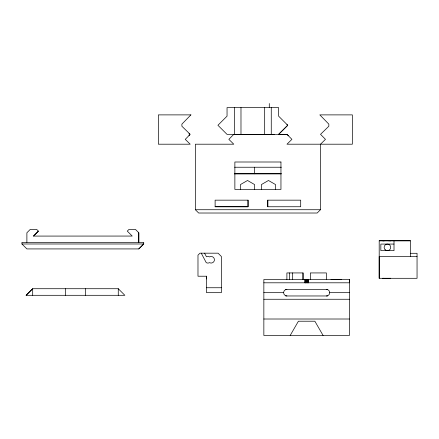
<?xml version="1.0" encoding="UTF-8"?>
<svg xmlns="http://www.w3.org/2000/svg" width="439" height="439" viewBox="0 0 439 439"><rect width="100%" height="100%" fill="white"/><g stroke="black" fill="none" stroke-linecap="round" stroke-linejoin="round"><path stroke-width="0.66" d="M138.795 232.769L138.79 242.339L138.795 232.769L135.503 229.476L128.923 229.476L127.277 231.123L132.21 236.061L33.468 236.083L38.407 231.123L36.761 229.476L30.181 229.476L26.889 232.769L26.889 242.339M288.297 135.667L286.98 134.329L278.622 134.389L287.737 125.269L278.622 116.154L278.622 107.599L227.045 107.599L227.045 116.154L217.925 125.269L227.045 134.389L286.98 134.329L291.913 139.344L286.974 144.201L352.358 144.201L352.358 114.886L319.828 114.886L328.833 124.133L328.833 126.245L320.53 134.329L325.469 139.344L320.53 144.201L320.448 209.727L317.156 213.019L198.664 213.019L195.377 209.727L195.377 144.201L233.784 144.201L228.851 139.344L233.784 134.329L274.227 134.389M248.04 200.162L248.04 206.742L215.121 206.742L215.121 200.162L248.04 200.162L248.04 206.764L215.121 206.742M254.615 173.789L254.62 167.237M267.785 206.742L267.785 200.162L300.699 200.162L300.699 206.742L267.785 206.764L267.785 200.162M410.465 253.292L417.05 253.292L417.05 278.304L379.197 278.304L379.197 240.775L410.465 240.775L410.465 256.585M394.008 244.073L380.843 244.073L380.843 250.658L394.008 250.658L394.013 240.786L410.465 240.775M290.184 335.467L298.41 321.216L314.867 321.216L323.099 335.467M286.98 124.517L287.737 125.291L278.622 134.329M33.468 236.083L38.407 231.123M26.137 295.304L32.695 288.719L118.272 288.719L124.852 295.304L26.115 295.304L32.695 288.719L32.695 295.304M138.79 248.924L143.718 243.985L143.718 242.339L21.95 242.339L21.95 243.985L26.889 248.924L138.79 248.924L143.718 243.985L21.95 243.985M189.664 134.872L188.968 135.053L189.182 135.36M286.892 289.389L285.246 289.828A3.292 3.292 0 0 0 286.892 295.968M383.812 240.775L382.654 240.781L384.63 240.781M383.801 278.299L382.643 278.299L390.545 278.304L390.013 278.304M234.667 167.237L281.366 167.237M234.558 173.789L281.344 173.789L234.36 173.822M195.377 209.727L320.448 209.727M379.197 240.775L394.013 240.786M390.024 240.781L390.556 240.781L388.581 240.781M417.05 256.585L379.197 256.585L379.197 278.304M206.643 276.219L197.984 276.219L197.984 255.158L199.959 253.182L218.062 253.182L221.355 256.475L221.355 292.676L206.544 292.676L206.544 276.219L206.549 278.93M349.433 279.511L263.85 279.511L263.85 335.467L349.428 335.467L349.428 279.511L349.433 282.804L263.85 282.804M330.995 279.555L341.531 279.555M206.544 287.743L221.355 287.743M285.635 289.389L327.642 289.389M263.85 292.676L283.599 292.676M326.386 295.968A3.292 3.292 0 0 0 329.678 292.676L349.428 292.676M285.635 295.968L327.642 295.968M263.85 299.261L349.428 299.261M263.85 319.01L349.428 319.01M188.968 133.571L189.599 133.747M204.569 253.182L206.467 256.81L207.005 256.585A3.292 3.292 0 0 1 209.507 256.914A3.292 3.292 0 0 1 214.413 259.334A3.292 3.292 0 0 1 210.297 262.945L209.507 262.615A3.292 3.292 0 0 1 207.005 262.945L206.215 262.615L201.276 253.182M326.386 279.511L326.386 272.932L310.335 272.932L310.335 279.511M308.063 279.511L308.063 282.804M307.766 279.511L307.766 282.804M307.437 279.511L307.437 282.804M307.053 279.511L307.053 282.804M306.641 279.511L306.641 282.804M306.23 279.511L306.23 282.804M305.846 279.511L305.846 282.804M305.511 279.511L305.511 282.804M305.215 279.511L305.215 282.804M305.1 279.511L305.1 282.804M304.995 279.511L304.995 282.804M303.091 279.511L303.091 272.932L286.892 272.932L286.892 279.511M302.948 272.932L302.948 279.511M292.676 272.932L292.676 279.511M289.537 272.932L289.537 279.511M275.533 189.313L275.533 184.561L268.47 180.484L261.414 184.561L261.414 189.313M271.264 107.599L271.264 134.389M269.288 103.533L269.288 107.511M264.679 107.599L264.679 134.389M254.582 189.313L254.582 184.561L247.525 180.484L240.462 184.561L240.462 189.313M240.984 107.599L240.984 134.389M234.399 107.599L234.399 134.389M118.272 288.719L118.272 295.304M85.358 288.719L85.358 295.304M65.609 288.719L65.609 295.304M326.386 289.389A3.292 3.292 0 0 1 329.678 292.676M190.899 114.886L181.894 124.133L181.894 126.245L190.197 134.329L185.258 139.344L190.197 144.201L158.369 144.201L158.369 114.886L190.899 114.886M280.955 162.002L234.87 162.002L234.87 189.423L280.955 189.423L280.955 162.002M308.288 282.804L308.288 279.511L308.233 282.804M385.102 249.692A3.292 3.292 0 0 0 390.606 248.216A3.292 3.292 0 0 0 386.572 244.188A3.292 3.292 0 0 0 385.102 249.692"/></g></svg>
